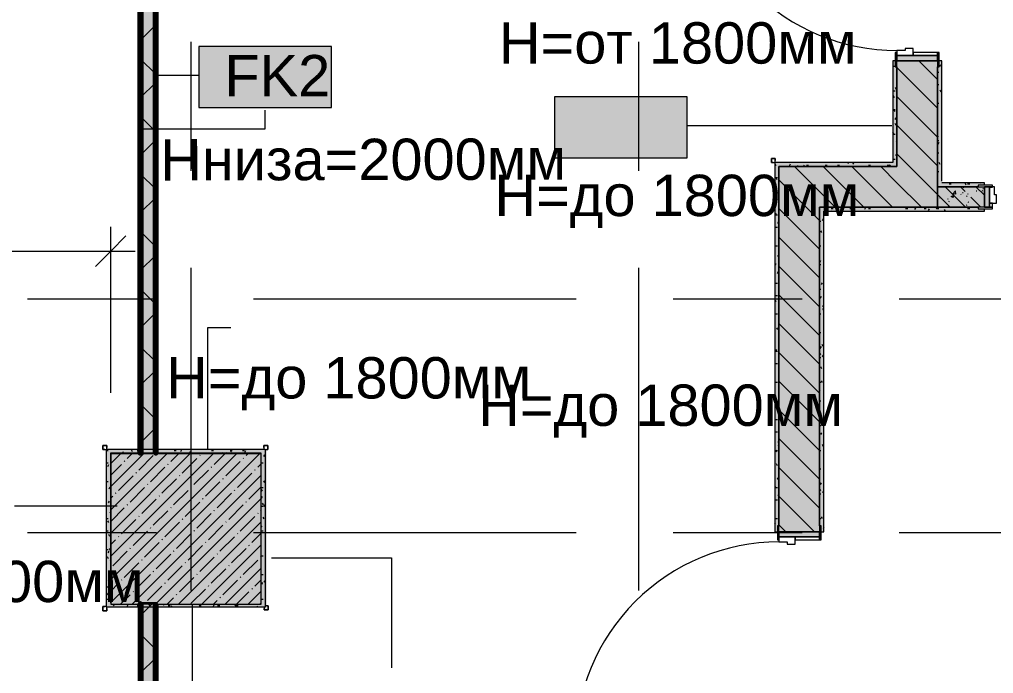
# Model space of a CAD drawing. Header units: millimetres. Extents: x -3817 to 677485, y -22715 to 103890.
# Drawn here: x 53858 to 58648, y 18218 to 21434 of the extents above; entities that cross this region are included whole.
import ezdxf

# ---------------------------------------------------------------- set-up
doc = ezdxf.new("R2010")
doc.units = ezdxf.units.MM
doc.layers.add('PDF _Геометрия', color=7, linetype='Continuous', true_color=0x1d1d1d)
doc.layers.add('PDF _Сплошная заливка', color=7, linetype='Continuous', true_color=0xffffff)
doc.layers.add('PDF _Текст', color=7, linetype='Continuous')
doc.styles.add('PDF GOST-Common', font='arial.ttf')

msp = doc.modelspace()

# ---------------------------------------------------------------- hatches: boundary and pattern name
at = {"layer": 'PDF _Сплошная заливка', "transparency": 33554559}
h = msp.add_hatch(color=256, dxfattribs=at)
h.paths.add_polyline_path([(58393.3, 20631.3), (58393.3, 21231.3), (58381.3, 21231.3), (58381.3, 21201.3), (58373.3, 21201.3), (58373.3, 20631.3)], flags=0)
h.paths.add_polyline_path([(58393.3, 22331.3), (58393.3, 26721.3), (58373.3, 26721.3), (58373.4, 22361.3), (58381.3, 22361.3), (58381.3, 22331.3)], flags=0)
h = msp.add_hatch(color=256, dxfattribs=at)
h.paths.add_polyline_path([(58373.3, 20511.3), (58373.3, 21231.3), (58173.3, 21231.3), (58173.3, 20511.3)], flags=0)
h.paths.add_polyline_path([(58173.3, 22331.3), (58373.3, 22331.3), (58373.3, 22431.3), (58173.3, 22431.3), (58173.3, 22361.3)], flags=0)
h = msp.add_hatch(color=256, dxfattribs=at)
h.paths.add_polyline_path([(58173.3, 20711.3), (58172.1, 21201.3), (58165.3, 21201.3), (58165.3, 21231.3), (58153.3, 21231.3), (58153.3, 20711.3)], flags=0)
h.paths.add_polyline_path([(58165.3, 22331.3), (58165.8, 22361.3), (58173.3, 22361.3), (58173.3, 22411.3), (58153.3, 22411.3), (58153.3, 22331.3)], flags=0)
h = msp.add_hatch(color=256, dxfattribs=at)
h.paths.add_polyline_path([(57593.3, 17731.3), (57593.3, 17785.1), (57585.3, 17785.1), (57585.3, 17815.1), (57573.3, 17815.1), (57573.3, 17731.3)], flags=0)
h.paths.add_polyline_path([(57573.3, 18915.1), (57585.3, 18915.1), (57585.3, 18945.1), (57593.3, 18945.1), (57593.3, 20711.3), (57573.3, 20711.3), (57573.3, 20232.1)], flags=0)
h = msp.add_hatch(color=256, dxfattribs=at)
h.paths.add_polyline_path([(57593.3, 17731.3), (57793.3, 17731.3), (57793.3, 17815.1), (57593.3, 17815.1), (57593.3, 17785.1)], flags=0)
h.paths.add_polyline_path([(57593.3, 18915.1), (57793.3, 18915.1), (57793.3, 20711.3), (57593.3, 20711.3), (57593.3, 18945.1)], flags=0)
for points in [[(57815.1, 20511.3), (58173.3, 20511.3), (58173.3, 20711.3), (57793.3, 20711.3), (57793.3, 20511.3)], [(55047.1, 18565.3), (55066.3, 18565.3), (55066.3, 19321.3), (55046.3, 19321.3), (55047.1, 19271.9)], [(54307.1, 18558.8), (54445.9, 18558.8), (54445.9, 18565.3), (54535.8, 18565.3), (54535.8, 18558.8), (55047.1, 18558.8), (55047.1, 19298.8), (54307.1, 19298.8)]]:
    msp.add_hatch(color=256, dxfattribs=at).paths.add_polyline_path(points)
h = msp.add_hatch(color=256, dxfattribs=at)
h.paths.add_polyline_path([(58373.3, 20611.3), (58573.3, 20611.3), (58573.3, 20619.3), (58603.3, 20619.3), (58603.3, 20631.3), (58373.3, 20631.3)], flags=0)
h.paths.add_polyline_path([(60853.3, 20611.3), (60853.3, 20631.3), (59703.3, 20631.3), (59703.3, 20619.3), (59733.3, 20619.3), (59733.3, 20611.3)], flags=0)
h = msp.add_hatch(color=256, dxfattribs=at)
h.paths.add_polyline_path([(58373.3, 20511.3), (58603.3, 20511.3), (58603.3, 20611.3), (58373.3, 20611.3)], flags=0)
h.paths.add_polyline_path([(60853.3, 20511.3), (60853.3, 20611.3), (59703.3, 20611.3), (59703.3, 20511.3), (59733.3, 20511.3)], flags=0)
h = msp.add_hatch(color=256, dxfattribs=at)
h.paths.add_polyline_path([(58573.3, 20491.3), (58603.3, 20491.3), (58603.3, 20503.3), (58573.3, 20503.3), (58573.3, 20511.3), (57793.3, 20511.3), (57793.3, 20491.3), (58557.3, 20491.3)], flags=0)
h.paths.add_polyline_path([(60973.3, 20491.3), (60973.3, 20511.3), (59733.3, 20511.3), (59733.3, 20503.3), (59703.3, 20503.3), (59703.3, 20491.3), (59733.3, 20491.3)], flags=0)
h = msp.add_hatch(color=256, dxfattribs=at)
h.paths.add_polyline_path([(57813.3, 13811.3), (57813.3, 17815.1), (57801.3, 17815.1), (57801.3, 17785.1), (57793.3, 17785.1), (57793.3, 13811.3)], flags=0)
h.paths.add_polyline_path([(57813.3, 18915.1), (57813.3, 20491.3), (57793.3, 20491.3), (57793.6, 18945.1), (57801.3, 18945.1), (57801.3, 18915.1)], flags=0)
h = msp.add_hatch(color=256, dxfattribs=at)
h.paths.add_polyline_path([(54306.3, 19301.3), (54445.9, 19301.3), (54445.9, 19321.3), (54286.3, 19321.3), (54286.3, 19301.3)], flags=0)
h.paths.add_polyline_path([(55046.3, 19301.3), (55046.3, 19321.3), (54535.8, 19321.3), (54535.8, 19301.3)], flags=0)
h = msp.add_hatch(color=256, dxfattribs=at)
h.paths.add_polyline_path([(55066.3, 18545.3), (55066.3, 18565.3), (55047.1, 18564.5), (55047.1, 18558.8), (54535.8, 18558.8), (54535.8, 18545.3), (55047.1, 18545.3)], flags=0)
h.paths.add_polyline_path([(54306.3, 18545.3), (54445.9, 18545.3), (54445.9, 18558.8), (54307.1, 18558.8), (54306.3, 18565.3)], flags=0)

# ---------------------------------------------------------------- linework, layer by layer
at = {"layer": 'PDF _Геометрия', "color": 96, "lineweight": 70, "true_color": 0x008000}
for points in [[(54453.3, 22411.3), (54453.3, 19301.3), (54452.3, 19301.3), (54452.3, 22411.3)], [(54528.3, 22411.3), (54528.3, 19301.3), (54529.3, 19301.3), (54529.3, 22411.3)], [(54453.3, 14411.3), (54453.3, 18561.3), (54452.3, 18561.3), (54452.3, 14411.3)], [(54528.3, 14411.3), (54528.3, 18555.3), (54529.3, 18555.3), (54529.3, 14411.3)]]:
    msp.add_lwpolyline(points, dxfattribs=at)
at = {"layer": 'PDF _Геометрия', "color": 9, "lineweight": 9, "true_color": 0xc0c0c0}
for points in [[(54453.3, 22411.3), (54453.3, 19301.3), (54528.3, 19301.3), (54528.3, 22411.3)], [(58165.3, 21231.3), (58153.3, 21231.3), (58153.3, 20731.3), (57573.3, 20731.3), (57573.3, 20711.3), (57573.3, 18915.1), (57585.3, 18915.1)], [(58373.3, 21231.3), (58173.3, 21231.3)], [(58393.3, 21231.3), (58381.3, 21231.3)], [(58603.3, 20619.3), (58603.3, 20631.3)], [(58603.3, 20511.3), (58603.3, 20611.3)], [(58603.3, 20491.3), (58603.3, 20503.3)], [(57801.3, 18915.1), (57813.3, 18915.1), (57813.3, 20483.3)], [(55046.3, 19298.8), (55046.3, 19301.3), (54535.8, 19301.3), (54445.9, 19301.3), (54306.3, 19301.3), (54306.3, 18565.3)], [(57593.3, 18915.1), (57793.3, 18915.1)], [(54535.8, 18565.3), (54445.9, 18565.3)], [(54453.3, 14411.3), (54453.3, 18561.3), (54528.3, 18561.3), (54528.3, 14411.3)]]:
    msp.add_lwpolyline(points, dxfattribs=at)
at = {"layer": 'PDF _Геометрия', "color": 7, "lineweight": 9}
for points in [[(54465.8, 22411.3), (54465.8, 19301.3)], [(54515.8, 22411.3), (54515.8, 19301.3)], [(58393.3, 20639.3), (58393.3, 21231.3)], [(54528.8, 21159.5), (54739.7, 21159.5)], [(54452.8, 20896.1), (55066.3, 20896.1), (55066.3, 20987.5)], [(58148.8, 20911.3), (57142, 20911.3)], [(57575.3, 20731.3), (57575.3, 20750.3), (57555.8, 20750.3), (57555.8, 20730.3), (57555.8, 20750.3), (57575.3, 20750.3), (57575.3, 20740.3)], [(57564.3, 20730.3), (57555.8, 20730.3), (57573.3, 20730.3)], [(58603.3, 20631.3), (58393.3, 20631.3)], [(57813.3, 20483.3), (57813.3, 20491.3)], [(57821.3, 20491.3), (58603.3, 20491.3)], [(54307.1, 19598.8), (54307.1, 20294.8), (54307.1, 20414.8)], [(52395, 20294.8), (54427.1, 20294.8)], [(54785.1, 19325.3), (54785.1, 19919.5), (54897.6, 19919.5)], [(54288.3, 19321.3), (54288.3, 19339.3), (54268.8, 19339.3), (54268.8, 19319.3), (54268.8, 19339.3), (54288.3, 19339.3), (54288.3, 19329.2)], [(54278.3, 19319.3), (54268.8, 19319.3), (54286.3, 19319.3)], [(55066.3, 19319.3), (55079.3, 19319.3), (55079.3, 19339.3), (55059.8, 19339.3), (55059.8, 19321.3)], [(55059.8, 19329.3), (55059.8, 19339.3), (55079.3, 19339.3), (55079.3, 19319.3), (55074.2, 19319.3)], [(54535.8, 18558.8), (55047.1, 18558.8), (55047.1, 19298.8), (54307.1, 19298.8), (54307.1, 18558.8), (54445.9, 18558.8)], [(54338.5, 19040.7), (53834.1, 19040.7)], [(55097.3, 18787.6), (55688.2, 18787.6), (55688.2, 18246.3)], [(54286.3, 18547.3), (54268.3, 18547.3), (54268.3, 18527.3), (54287.8, 18527.3), (54287.8, 18545.3)], [(54287.8, 18537.3), (54287.8, 18527.3), (54268.3, 18527.3), (54268.3, 18547.3), (54278.3, 18547.3)], [(54465.8, 18561.3), (54465.8, 14411.3)], [(54515.8, 18561.3), (54515.8, 14411.3)], [(54707, 18560.9), (54707, 18074.3), (55361.7, 18074.3)], [(55061.3, 18545.3), (55061.3, 18531.3), (55080.8, 18531.3), (55080.8, 18551.3), (55080.8, 18531.3), (55061.3, 18531.3), (55061.3, 18537.4)], [(55074.3, 18551.3), (55080.8, 18551.3), (55066.3, 18551.3)]]:
    msp.add_lwpolyline(points, dxfattribs=at)
at = {"layer": 'PDF _Геометрия', "color": 6, "lineweight": 9, "true_color": 0xff1dff}
for points in [[(54453.3, 21331.7), (54465.8, 21344.2), (54515.8, 21394.2), (54528.3, 21406.7)], [(54528.3, 21165.5), (54515.8, 21178), (54465.8, 21228), (54453.3, 21240.5)], [(54453.3, 21048.9), (54465.8, 21061.4), (54515.8, 21111.4), (54528.3, 21123.9)], [(54528.3, 20882.6), (54515.8, 20895.1), (54465.8, 20945.1), (54453.3, 20957.6)], [(54453.3, 20766), (54465.8, 20778.5), (54515.8, 20828.5), (54528.3, 20841)], [(54528.3, 20599.8), (54515.8, 20612.3), (54465.8, 20662.3), (54453.3, 20674.8)], [(54453.3, 20483.2), (54465.8, 20495.7), (54515.8, 20545.7), (54528.3, 20558.2)], [(54528.3, 20316.9), (54515.8, 20329.4), (54465.8, 20379.4), (54453.3, 20391.9)], [(54453.3, 20200.3), (54465.8, 20212.8), (54515.8, 20262.8), (54528.3, 20275.3)], [(54528.3, 20034.1), (54515.8, 20046.6), (54465.8, 20096.6), (54453.3, 20109.1)], [(54453.3, 19917.5), (54465.8, 19930), (54515.8, 19980), (54528.3, 19992.5)], [(54528.3, 19751.2), (54515.8, 19763.7), (54465.8, 19813.7), (54453.3, 19826.2)], [(54453.3, 19634.6), (54465.8, 19647.1), (54515.8, 19697.1), (54528.3, 19709.6)], [(54528.3, 19468.4), (54515.8, 19480.9), (54465.8, 19530.9), (54453.3, 19543.4)], [(54453.3, 19351.8), (54465.8, 19364.3), (54515.8, 19414.3), (54528.3, 19426.8)], [(54453.3, 18503.3), (54465.8, 18515.8), (54511.3, 18561.3)], [(54528.3, 18337), (54515.8, 18349.5), (54465.8, 18399.5), (54453.3, 18412)], [(54453.3, 18220.4), (54465.8, 18232.9), (54515.8, 18282.9), (54528.3, 18295.4)]]:
    msp.add_lwpolyline(points, dxfattribs=at)
at = {"layer": 'PDF _Геометрия', "color": 253, "lineweight": 9, "true_color": 0xaaaaaa}
for points in [[(54703.3, 20689.8), (54703.3, 21324.8)], [(56903.3, 20689.8), (56903.3, 21324.8)], [(54703.3, 18626), (54703.3, 20213.5)], [(56903.3, 18626), (56903.3, 20213.5)], [(53897.6, 20061.3), (54532.6, 20061.3)], [(55008.8, 20061.3), (56596.3, 20061.3)], [(57072.6, 20061.3), (57707.6, 20061.3)], [(58183.8, 20061.3), (59771.3, 20061.3)], [(53897.6, 18911.3), (54532.6, 18911.3)], [(55008.8, 18911.3), (56596.3, 18911.3)], [(57072.6, 18911.3), (57707.6, 18911.3)], [(58183.8, 18911.3), (59771.3, 18911.3)]]:
    msp.add_lwpolyline(points, dxfattribs=at)
at = {"layer": 'PDF _Геометрия', "color": 7, "lineweight": 9}
for points in [[(55392.8, 21301.3), (54739.7, 21301.3), (54739.7, 21001.3), (55392.8, 21001.3)], [(57142, 21053.2), (56488.9, 21053.2), (56488.9, 20753.2), (57142, 20753.2)], [(58573.3, 20611.3), (58373.3, 20611.3)]]:
    msp.add_lwpolyline(points, close=True, dxfattribs=at)
at = {"layer": 'PDF _Геометрия', "color": 253, "lineweight": 13, "true_color": 0xaaaaaa}
for points in [[(58173.3, 21271.3), (58165.3, 21271.3), (58165.3, 21201.3), (58173.3, 21201.3)], [(58173.3, 21281.3), (58173.3, 21256.3), (58253.3, 21256.3), (58253.3, 21291.3), (58213.3, 21291.3), (58213.3, 21281.3)], [(58174.3, 21271.3), (58173.3, 21271.3), (58173.3, 21256.3), (58174.3, 21256.3)], [(58373.3, 21271.3), (58253.3, 21271.3), (58253.3, 21256.3), (58373.3, 21256.3)], [(58381.3, 21271.3), (58373.3, 21271.3), (58373.3, 21201.3), (58381.3, 21201.3)], [(58373.3, 21256.3), (58173.3, 21256.3), (58173.3, 21231.3), (58373.3, 21231.3)], [(58643.3, 20611.3), (58643.3, 20619.3), (58573.3, 20619.3), (58573.3, 20611.3)], [(58628.3, 20511.3), (58628.3, 20611.3), (58603.3, 20611.3), (58603.3, 20511.3)], [(58653.3, 20611.3), (58628.3, 20611.3), (58628.3, 20531.3), (58663.3, 20531.3), (58663.3, 20571.3), (58653.3, 20571.3)], [(58643.3, 20610.3), (58643.3, 20611.3), (58628.3, 20611.3), (58628.3, 20610.3)], [(58643.3, 20503.3), (58643.3, 20511.3), (58573.3, 20511.3), (58573.3, 20503.3)], [(58643.3, 20511.3), (58643.3, 20531.3), (58628.3, 20531.3), (58628.3, 20511.3)], [(57593.3, 18875.1), (57593.3, 18945.1), (57585.3, 18945.1), (57585.3, 18875.1)], [(57801.3, 18875.1), (57801.3, 18945.1), (57793.3, 18945.1), (57793.3, 18875.1)], [(57793.3, 18890.1), (57793.3, 18915.1), (57593.3, 18915.1), (57593.3, 18890.1)], [(57593.3, 18865.1), (57633.3, 18865.1), (57633.3, 18855.1), (57673.3, 18855.1), (57673.3, 18890.1), (57593.3, 18890.1)], [(57594.3, 18875.1), (57594.3, 18890.1), (57593.3, 18890.1), (57593.3, 18875.1)], [(57793.3, 18875.1), (57793.3, 18890.1), (57673.3, 18890.1), (57673.3, 18875.1)]]:
    msp.add_lwpolyline(points, close=True, dxfattribs=at)
at = {"layer": 'PDF _Геометрия', "color": 253, "lineweight": 9, "true_color": 0x9b9b9b}
for points in [[(58154, 21231.3), (58153.3, 21230.1)], [(58155.3, 21205.2), (58165.3, 21205.2)], [(58373.3, 21174.7), (58378.7, 21174.7)], [(58388.2, 21210.4), (58383.2, 21201.7)], [(58155.3, 21083.3), (58165.3, 21083.3)], [(58171.8, 21091.2), (58166.8, 21099.9)], [(58373.3, 21113.7), (58378.7, 21113.7)], [(58391.2, 21077), (58386.1, 21085.8)], [(58160.7, 21049.5), (58155.7, 21058.3)], [(58156.7, 20992.2), (58153.3, 20986.3)], [(58155.3, 20991.8), (58165.3, 20991.8)], [(58164.8, 20981.5), (58159.7, 20990.2)], [(58373.3, 21022.3), (58378.7, 21022.3)], [(58167.8, 20950.6), (58162.8, 20941.8)], [(58168.8, 20913.5), (58163.8, 20922.2)], [(58157.7, 20871.8), (58153.3, 20879.5)], [(58155.3, 20869.9), (58165.3, 20869.9)], [(58173.3, 20838.1), (58169.9, 20832.2)], [(58377, 20857.7), (58373.3, 20864.2)], [(58373.3, 20839.4), (58378.7, 20839.4)], [(58379, 20828.6), (58374, 20819.9)], [(58155.3, 20748), (58165.3, 20748)], [(58170.8, 20772.9), (58165.8, 20764.1)], [(58373.3, 20778.5), (58378.7, 20778.5)], [(57580, 20714.3), (57574.9, 20723)], [(57616.8, 20711.3), (57616.6, 20711.8)], [(57648.9, 20722.2), (57643.8, 20713.5)], [(57687.2, 20711.3), (57684.6, 20715.9)], [(57716.9, 20718.2), (57713, 20711.3)], [(57728.5, 20717.5), (57738.6, 20717.5)], [(57820, 20717.5), (57830, 20717.5)], [(57863.2, 20711.3), (57862.3, 20712.9)], [(57880.9, 20717.5), (57891, 20717.5)], [(57935.7, 20731.3), (57931.2, 20723.6)], [(57961.8, 20723.5), (57957.2, 20731.3)], [(58033.3, 20717.5), (58043.4, 20717.5)], [(58124.8, 20717.5), (58134.8, 20717.5)], [(58140.3, 20720.1), (58135.3, 20711.3)], [(58385.2, 20721.6), (58380.2, 20730.3)], [(57576.7, 20658.3), (57573.3, 20652.3)], [(57576.1, 20656.5), (57586.2, 20656.5)], [(57584, 20646.2), (57579, 20654.9)], [(58373.3, 20687), (58378.7, 20687)], [(58429.6, 20626.1), (58439.6, 20626.1)], [(58472.6, 20631.3), (58472.5, 20631.3)], [(58514.2, 20620.1), (58509.2, 20628.8)], [(58521, 20626.1), (58531.1, 20626.1)], [(58581.8, 20631.3), (58581, 20630)], [(57583.8, 20548.6), (57578.8, 20539.9)], [(57588.1, 20578.2), (57583.1, 20586.9)], [(57577, 20536.6), (57573.3, 20543)], [(57850.5, 20504.1), (57860.5, 20504.1)], [(57908.7, 20501.8), (57903.7, 20493.1)], [(57941.9, 20504.1), (57952, 20504.1)], [(57947.6, 20504.2), (57943.5, 20511.3)], [(57949.4, 20511.3), (57945.3, 20504.3)], [(58018.4, 20508.9), (58013.4, 20500.2)], [(58033.3, 20504.1), (58043.4, 20504.1)], [(58216.2, 20504.1), (58226.3, 20504.1)], [(58264.1, 20507.8), (58259.1, 20499.1)], [(58261.4, 20509.4), (58260.2, 20511.3)], [(58307.7, 20504.1), (58317.7, 20504.1)], [(58332.2, 20503.7), (58327.1, 20495)], [(58371.1, 20502.3), (58366, 20511)], [(58368.6, 20504.1), (58378.7, 20504.1)], [(58507.1, 20510.5), (58506.6, 20511.3)], [(58521, 20504.1), (58531.1, 20504.1)], [(58547.8, 20511.3), (58546.5, 20509.1)], [(57579.7, 20480.6), (57574.7, 20471.9)], [(57576.1, 20473.7), (57586.2, 20473.7)], [(57810.2, 20453.1), (57805.2, 20444.4)], [(57849.4, 20491.3), (57848.2, 20493.6)], [(58412.6, 20491.3), (58407.7, 20499.9)], [(57576.1, 20412.7), (57586.2, 20412.7)], [(57590.9, 20439), (57585.9, 20430.2)], [(57793.3, 20443.2), (57799.6, 20443.2)], [(57574, 20358.9), (57573.3, 20360.1)], [(57804.5, 20386.4), (57799.4, 20395.1)], [(57576.1, 20321.3), (57586.2, 20321.3)], [(57793.3, 20321.3), (57799.6, 20321.3)], [(57593.3, 20264.5), (57588.3, 20273.1)], [(57578.6, 20234.9), (57573.6, 20226.1)], [(57798, 20249), (57793.3, 20240.8)], [(57793.3, 20229.8), (57799.6, 20229.8)], [(57589.8, 20193.2), (57584.8, 20184.5)], [(57576.1, 20138.4), (57586.2, 20138.4)], [(57805, 20139.3), (57800, 20130.6)], [(57576.1, 20077.4), (57586.2, 20077.4)], [(57793.3, 20107.9), (57799.6, 20107.9)], [(57801, 20071.3), (57795.9, 20062.6)], [(57579.2, 20045.1), (57574.1, 20053.8)], [(57812.1, 20029.7), (57807.1, 20021)], [(57576.1, 19986), (57586.2, 19986)], [(57793.3, 19986), (57799.6, 19986)], [(57813.3, 20005.4), (57808.7, 20013.3)], [(57813.3, 19944.4), (57812.8, 19945.2)], [(57573.5, 19921.1), (57573.3, 19920.8)], [(57587.3, 19909), (57582.3, 19917.7)], [(57793.3, 19894.5), (57799.6, 19894.5)], [(57810.7, 19826.9), (57805.7, 19835.6)], [(57580.5, 19811.4), (57575.5, 19802.7)], [(57576.1, 19803.1), (57586.2, 19803.1)], [(57799.6, 19785.2), (57794.6, 19793.9)], [(57799.9, 19825.6), (57794.8, 19816.9)], [(57811, 19783.9), (57806, 19775.2)], [(57576.1, 19742.1), (57586.2, 19742.1)], [(57793.3, 19772.6), (57799.6, 19772.6)], [(57803.7, 19717.2), (57798.6, 19725.9)], [(57576.1, 19650.7), (57586.2, 19650.7)], [(57793.3, 19650.7), (57799.6, 19650.7)], [(57807.8, 19649.1), (57802.7, 19657.9)], [(57796.6, 19607.5), (57793.3, 19613.3)], [(57579.4, 19565.7), (57574.4, 19557)], [(57793.3, 19559.3), (57799.6, 19559.3)], [(57590.6, 19524.1), (57585.6, 19515.3)], [(57593.3, 19533), (57591.6, 19535.9)], [(57794.7, 19511.8), (57793.3, 19509.3)], [(57576.1, 19467.8), (57586.2, 19467.8)], [(57576.1, 19406.9), (57586.2, 19406.9)], [(57593.3, 19406.8), (57592.6, 19405.7)], [(57793.3, 19437.3), (57799.6, 19437.3)], [(57793.6, 19429.8), (57793.3, 19430.4)], [(57801.8, 19402.1), (57796.7, 19393.4)], [(57593.3, 19350.1), (57588.6, 19358.2)], [(54286.3, 19315.4), (54294.4, 19315.4)], [(54368.5, 19307.8), (54364.8, 19301.3)], [(54414.3, 19308.9), (54409.2, 19317.6)], [(54436.6, 19303.7), (54435.2, 19301.3)], [(54436.7, 19315.4), (54445.9, 19315.4), (54446.8, 19315.4)], [(54453.8, 19301.3), (54450.9, 19306.5)], [(54523.9, 19301.8), (54518.9, 19310.5)], [(54528.1, 19315.4), (54535.8, 19315.4), (54538.2, 19315.4)], [(54619.6, 19315.4), (54629.6, 19315.4)], [(54655.9, 19317.8), (54650.9, 19309.1)], [(54693.1, 19321.3), (54692.5, 19320.3)], [(54700.2, 19301.3), (54696.6, 19307.6)], [(54796.1, 19318.2), (54794.2, 19321.3)], [(54802.5, 19315.4), (54812.5, 19315.4)], [(54860, 19305.6), (54857.6, 19301.3)], [(54876.2, 19301.3), (54874.3, 19304.6)], [(54893.9, 19315.4), (54904, 19315.4)], [(54901.7, 19316.7), (54896.6, 19308)], [(54954.9, 19315.4), (54964.9, 19315.4)], [(54969.7, 19312.7), (54964.7, 19304)], [(57576.1, 19315.4), (57586.2, 19315.4)], [(57582.4, 19307.9), (57577.4, 19316.6)], [(57593.3, 19345.8), (57588.6, 19337.6)], [(57793.3, 19315.4), (57799.6, 19315.4)], [(57812.9, 19335.4), (57807.9, 19344.1)], [(55064.1, 19293.3), (55059.1, 19284.6)], [(54286.3, 19254.5), (54294.4, 19254.5)], [(54296.4, 19243.8), (54291.4, 19235.1)], [(55047.1, 19254.5), (55056.4, 19254.5)], [(57586.5, 19239.9), (57581.5, 19248.6)], [(57793.3, 19224), (57799.6, 19224)], [(54286.3, 19163), (54294.4, 19163)], [(55065.2, 19156.8), (55060.2, 19165.5)], [(57590.6, 19171.8), (57585.6, 19180.5)], [(54303.5, 19134.2), (54298.5, 19125.5)], [(55047.1, 19132.5), (55056.4, 19132.5)], [(55054.1, 19115.2), (55049, 19123.9)], [(57579.5, 19130.2), (57574.4, 19138.9)], [(57576.1, 19132.5), (57586.2, 19132.5)], [(57798.8, 19116), (57793.8, 19124.8)], [(57800.7, 19156.4), (57795.6, 19147.7)], [(57811.8, 19114.8), (57806.8, 19106)], [(54299.4, 19066.1), (54294.4, 19057.4)], [(55051.9, 19089.2), (55047.1, 19080.9)], [(57576.1, 19071.6), (57586.2, 19071.6)], [(57592.5, 19100.6), (57587.5, 19091.9)], [(57793.3, 19102.1), (57799.6, 19102.1)], [(54306.3, 19017), (54305.5, 19015.8)], [(55047.1, 19041.1), (55056.4, 19041.1)], [(55058.1, 19047.1), (55053.1, 19055.8)], [(55063, 19047.6), (55058, 19038.9)], [(54286.3, 18980.1), (54294.4, 18980.1)], [(54298.6, 18960.6), (54293.6, 18969.3)], [(54306.3, 19008.3), (54304.8, 19010.9)], [(55062.2, 18979.1), (55057.2, 18987.8)], [(57576.1, 18980.1), (57586.2, 18980.1)], [(57793.3, 18980.1), (57799.6, 18980.1)], [(57807, 18980), (57801.9, 18988.7)], [(55051.1, 18937.5), (55047.1, 18944.4)], [(57576.5, 18952.5), (57573.3, 18958)], [(57813.3, 18934.4), (57809.8, 18928.3)], [(54286.3, 18919.2), (54294.4, 18919.2)], [(54302.7, 18892.5), (54297.7, 18901.3)], [(55047.1, 18919.2), (55056.4, 18919.2)], [(54286.3, 18827.7), (54294.4, 18827.7)], [(54306.3, 18825.4), (54301.8, 18833.2)], [(54295.6, 18782.9), (54290.6, 18791.6)], [(54298.3, 18820.4), (54293.3, 18811.7)], [(55047.1, 18797.3), (55056.4, 18797.3)], [(54306.3, 18773.2), (54304.4, 18770)], [(55047.1, 18705.8), (55056.4, 18705.8)], [(54288.6, 18673.2), (54286.3, 18677.2)], [(54286.3, 18644.9), (54294.4, 18644.9)], [(55053.8, 18665.8), (55048.7, 18657.1)], [(55066.3, 18667.3), (55062.4, 18674)], [(54292.7, 18605.2), (54287.6, 18613.9)], [(54286.3, 18583.9), (54294.4, 18583.9)], [(54323.3, 18558.8), (54318.6, 18550.7)], [(54391.7, 18555.3), (54386.6, 18546.6)], [(54436.7, 18553.4), (54445.9, 18553.4), (54446.8, 18553.4)], [(54459.2, 18560.5), (54456.4, 18565.3)], [(54500.8, 18549.4), (54495.8, 18558.1)], [(54528.1, 18553.4), (54535.8, 18553.4), (54538.2, 18553.4)], [(54568.9, 18553.5), (54565.8, 18558.8)], [(54589.1, 18553.4), (54599.2, 18553.4)], [(54608.8, 18545.3), (54605.5, 18551)], [(54741.5, 18553.4), (54751.6, 18553.4)], [(54746.6, 18550.5), (54741.7, 18558.8)], [(54773.5, 18546.1), (54773, 18545.3)], [(54815.1, 18557.2), (54810.1, 18548.5)], [(54832.9, 18553.4), (54843, 18553.4)], [(54924.3, 18547.5), (54919.2, 18556.2)], [(54921.6, 18558.8), (54919.7, 18555.6)], [(54924.4, 18553.4), (54934.4, 18553.4)], [(55031.1, 18545.3), (55028.9, 18549.1)], [(55047.1, 18583.9), (55056.4, 18583.9)]]:
    msp.add_lwpolyline(points, dxfattribs=at)
at = {"layer": 'PDF _Геометрия', "lineweight": 9}
for points in [[(58373.3, 21138.8), (58280.7, 21231.3)], [(58373.3, 20997.4), (58173.3, 21197.4)], [(58373.3, 20856), (58173.3, 21056)], [(58373.3, 20714.6), (58173.3, 20914.6)], [(58373.3, 20573.1), (58173.3, 20773.1)], [(57869.4, 20511.3), (57793.3, 20587.5), (57669.4, 20711.3)], [(58010.8, 20511.3), (57810.8, 20711.3)], [(58152.2, 20511.3), (57952.2, 20711.3)], [(58293.6, 20511.3), (58173.3, 20631.7), (58093.6, 20711.3)], [(57793.3, 20446), (57593.3, 20646)], [(57793.3, 20304.6), (57593.3, 20504.6)], [(57793.3, 20163.2), (57593.3, 20363.2)], [(57793.3, 20021.8), (57593.3, 20221.8)], [(57793.3, 19880.4), (57593.3, 20080.4)], [(57793.3, 19738.9), (57593.3, 19938.9)], [(57793.3, 19597.5), (57593.3, 19797.5)], [(57793.3, 19456.1), (57593.3, 19656.1)], [(57793.3, 19314.7), (57593.3, 19514.7)], [(57793.3, 19173.2), (57593.3, 19373.2)], [(54307.1, 19251.3), (54354.6, 19298.8)], [(54307.1, 19137.2), (54468.7, 19298.8)], [(54307.1, 19023.2), (54582.7, 19298.8)], [(54307.1, 18909.1), (54696.8, 19298.8)], [(54307.1, 18795.1), (54810.8, 19298.8)], [(54307.1, 18681), (54924.9, 19298.8)], [(54307.1, 18567), (55038.9, 19298.8)], [(54373.9, 19261.1), (54376.3, 19263.5)], [(54388.1, 19275.3), (54411.6, 19298.8)], [(54445.2, 19218.3), (54516.5, 19289.6)], [(54602, 19261.1), (54639.7, 19298.8)], [(54659, 19204.1), (54730.3, 19275.3)], [(54744.5, 19289.6), (54746.9, 19292)], [(54815.8, 19246.8), (54867.8, 19298.8)], [(54872.9, 19189.8), (54944.1, 19261.1)], [(54958.4, 19275.3), (54960.8, 19277.7)], [(54972.6, 19289.6), (54981.9, 19298.8)], [(54307.1, 19194.3), (54359.6, 19246.8)], [(54502.2, 19161.3), (54573.5, 19232.6)], [(54587.7, 19246.8), (54590.1, 19249.2)], [(54716, 19147), (54787.3, 19218.3)], [(54801.6, 19232.6), (54803.9, 19235)], [(55015.4, 19218.3), (55017.8, 19220.7)], [(55029.7, 19232.6), (55047.1, 19250)], [(57793.3, 19031.8), (57593.3, 19231.8)], [(54345.4, 19118.5), (54416.7, 19189.8)], [(54413, 18558.8), (55047.1, 19192.9)], [(54430.9, 19204.1), (54433.3, 19206.4)], [(54559.2, 19104.3), (54630.5, 19175.6)], [(54644.8, 19189.8), (54647.1, 19192.2)], [(54773.1, 19090), (54844.3, 19161.3)], [(54858.6, 19175.6), (54861, 19177.9)], [(54929.9, 19132.8), (55001.2, 19204.1)], [(54402.4, 19061.5), (54473.7, 19132.8)], [(54487.9, 19147), (54490.3, 19149.4)], [(54616.2, 19047.3), (54687.5, 19118.5)], [(54701.8, 19132.8), (54704.2, 19135.2)], [(54915.6, 19118.5), (54918, 19120.9)], [(54986.9, 19075.8), (55047.1, 19135.9)], [(54307.1, 19080.2), (54316.9, 19090)], [(54331.1, 19104.3), (54333.5, 19106.6)], [(54459.4, 19004.5), (54530.7, 19075.8)], [(54533.5, 18565.3), (55047.1, 19078.9)], [(54545, 19090), (54547.3, 19092.4)], [(54758.8, 19075.8), (54761.2, 19078.1)], [(54830.1, 19033), (54901.4, 19104.3)], [(54972.6, 19061.5), (54975, 19063.9)], [(57768.5, 18915.1), (57593.3, 19090.4)], [(54307.1, 18966.2), (54373.9, 19033)], [(54388.1, 19047.3), (54390.5, 19049.6)], [(54516.5, 18947.5), (54587.7, 19018.7)], [(54602, 19033), (54604.4, 19035.4)], [(54673.3, 18990.2), (54744.5, 19061.5)], [(54815.8, 19018.7), (54818.2, 19021.1)], [(54887.1, 18976), (54958.4, 19047.3)], [(55043.9, 19018.7), (55047.1, 19021.9)], [(54359.6, 18904.7), (54430.9, 18976)], [(54445.2, 18990.2), (54447.5, 18992.6)], [(54659, 18976), (54661.4, 18978.3)], [(54730.3, 18933.2), (54801.6, 19004.5)], [(54944.1, 18918.9), (55015.4, 18990.2)], [(55029.7, 19004.5), (55032, 19006.9)], [(54502.2, 18933.2), (54504.6, 18935.6)], [(54573.5, 18890.4), (54644.8, 18961.7)], [(54641.1, 18558.8), (55047.1, 18964.8)], [(54716, 18918.9), (54718.4, 18921.3)], [(54787.3, 18876.2), (54858.6, 18947.5)], [(54872.9, 18961.7), (54875.2, 18964.1)], [(57627.1, 18915.1), (57593.3, 18949)], [(54307.1, 18852.1), (54331.1, 18876.2)], [(54345.4, 18890.4), (54347.7, 18892.8)], [(54416.7, 18847.7), (54487.9, 18918.9)], [(54559.2, 18876.2), (54561.6, 18878.5)], [(54630.5, 18833.4), (54701.8, 18904.7)], [(54844.3, 18819.2), (54915.6, 18890.4)], [(54929.9, 18904.7), (54932.3, 18907.1)], [(55001.2, 18861.9), (55047.1, 18907.8)], [(54402.4, 18833.4), (54404.8, 18835.8)], [(54473.7, 18790.6), (54545, 18861.9)], [(54687.5, 18776.4), (54758.8, 18847.7)], [(54755.1, 18558.8), (55047.1, 18850.8)], [(54773.1, 18861.9), (54775.4, 18864.3)], [(54901.4, 18762.1), (54972.6, 18833.4)], [(54986.9, 18847.7), (54989.3, 18850)], [(54316.9, 18747.9), (54388.1, 18819.2)], [(54459.4, 18776.4), (54461.8, 18778.8)], [(54530.7, 18733.6), (54602, 18804.9)], [(54616.2, 18819.2), (54618.6, 18821.5)], [(54744.5, 18719.4), (54815.8, 18790.6)], [(54830.1, 18804.9), (54832.5, 18807.3)], [(54958.4, 18705.1), (55029.7, 18776.4)], [(55043.9, 18790.6), (55046.3, 18793)], [(54373.9, 18690.8), (54445.2, 18762.1)], [(54587.7, 18676.6), (54659, 18747.9)], [(54673.3, 18762.1), (54675.6, 18764.5)], [(54801.6, 18662.3), (54872.9, 18733.6)], [(54869.2, 18558.8), (55047.1, 18736.7)], [(54887.1, 18747.9), (54889.5, 18750.2)], [(54430.9, 18633.8), (54502.2, 18705.1)], [(54516.5, 18719.4), (54518.8, 18721.7)], [(54644.8, 18619.6), (54716, 18690.8)], [(54730.3, 18705.1), (54732.7, 18707.5)], [(54944.1, 18690.8), (54946.5, 18693.2)], [(54307.1, 18624), (54345.4, 18662.3)], [(54359.6, 18676.6), (54362, 18679)], [(54487.9, 18576.8), (54559.2, 18648.1)], [(54573.5, 18662.3), (54575.8, 18664.7)], [(54701.8, 18562.5), (54773.1, 18633.8)], [(54787.3, 18648.1), (54789.7, 18650.4)], [(54858.6, 18605.3), (54929.9, 18676.6)], [(55001.2, 18633.8), (55003.5, 18636.2)], [(55015.4, 18648.1), (55047.1, 18679.7)], [(54355.9, 18558.8), (54402.4, 18605.3)], [(54416.7, 18619.6), (54419, 18621.9)], [(54584, 18558.8), (54616.2, 18591.1)], [(54630.5, 18605.3), (54632.9, 18607.7)], [(54844.3, 18591.1), (54846.7, 18593.4)], [(54926.2, 18558.8), (54986.9, 18619.6)], [(54983.2, 18558.8), (55047.1, 18622.7)], [(54812.1, 18558.8), (54830.1, 18576.8)], [(55040.2, 18558.8), (55043.9, 18562.5)]]:
    msp.add_lwpolyline(points, dxfattribs=at)
at = {"layer": 'PDF _Геометрия', "color": 9, "lineweight": 9, "true_color": 0xc0c0c0}
for points in [[(57593.3, 20711.3), (58153.3, 20711.3), (58173.3, 20711.3), (58173.3, 21201.3), (58173.3, 20711.3), (57793.3, 20711.3), (57593.3, 20711.3), (57593.3, 18945.1)], [(57793.3, 18945.1), (57793.3, 20511.3), (58173.3, 20511.3), (58373.3, 20511.3), (58373.3, 21201.3), (58373.3, 20631.3), (58373.3, 20611.3), (58373.3, 20511.3), (58573.3, 20511.3), (57793.3, 20511.3), (57793.3, 20491.3)], [(54445.9, 18545.3), (54306.3, 18545.3), (54286.3, 18545.3), (54286.3, 19301.3), (54286.3, 19321.3), (54445.9, 19321.3), (54535.8, 19321.3), (55046.3, 19321.3), (55066.3, 19321.3), (55066.3, 18565.3), (55066.3, 18545.3), (54535.8, 18545.3)]]:
    msp.add_lwpolyline(points, close=True, dxfattribs=at)
at = {"layer": 'PDF _Геометрия', "color": 252, "lineweight": 9, "true_color": 0x878787}
for points in [[(58405.9, 20611.3), (58408, 20610)], [(58510.6, 20511.3), (58410.6, 20611.3)], [(58425.4, 20610.2), (58426.8, 20611.3)], [(58508.6, 20588.8), (58486.1, 20611.3)], [(58500.1, 20607.8), (58502.9, 20606)], [(58603.3, 20569.6), (58561.5, 20611.3)], [(58595, 20603.7), (58597.9, 20601.9)], [(58433.2, 20513.4), (58373.3, 20573.3)], [(58383.5, 20558.1), (58385.9, 20555.8)], [(58423.2, 20551.1), (58425.9, 20553.1)], [(58449.5, 20558.4), (58440.6, 20564.3), (58453.1, 20569.1)], [(58463.3, 20574.6), (58447.4, 20577.1), (58461.3, 20591.5)], [(58449.5, 20558.3), (58453.1, 20569.1)], [(58450.9, 20577.1), (58454.2, 20577.6)], [(58463.3, 20574.6), (58461.3, 20591.4)], [(58487.2, 20575.9), (58489.6, 20573.6)], [(58495.4, 20583), (58498.7, 20583.4)], [(58515.6, 20564.4), (58518.2, 20566.4)], [(58523.7, 20573.8), (58521.2, 20576.3)], [(58586.1, 20511.3), (58536.3, 20561.2)], [(58562.7, 20591.8), (58566.1, 20592.3)], [(58590.8, 20593.7), (58593.3, 20591.4)], [(58423.6, 20511.3), (58427.9, 20516.5)], [(58427.3, 20541.3), (58430.1, 20539.5)], [(58428.9, 20511.3), (58427.9, 20516.4)], [(58448.6, 20512.8), (58452, 20513.3)], [(58516, 20521.7), (58519.3, 20522.2)], [(58522.2, 20537.2), (58525, 20535.4)]]:
    msp.add_lwpolyline(points, dxfattribs=at)
at = {"layer": 'PDF _Геометрия', "color": 7, "lineweight": 20}
msp.add_lwpolyline([(54382.1, 20369.8), (54307.1, 20294.8), (54232.1, 20219.8)], dxfattribs=at)
at = {"layer": 'PDF _Геометрия', "color": 253, "lineweight": 9, "true_color": 0xaaaaaa}
for centre, start, end in [((58173.3, 22281.3), 179.9999, 270.0001), ((57593.3, 17865.1), 89.9999, 180.0001)]:
    msp.add_arc(centre, 1000, start, end, dxfattribs=at)
at = {"layer": 'PDF _Сплошная заливка', "lineweight": 35, "transparency": 33554559}
for points in [[(54465.8, 19301.3), (54465.8, 22411.3), (54453.3, 19301.3), (54453.3, 22411.3)], [(54515.8, 19301.3), (54515.8, 22411.3), (54465.8, 19301.3), (54465.8, 22411.3)], [(54528.3, 19301.3), (54528.3, 22411.3), (54515.8, 19301.3), (54515.8, 22411.3)], [(58373.3, 21231.3), (58373.3, 21256.3), (58173.3, 21231.3), (58173.3, 21256.3)], [(57573.3, 20711.3), (58153.3, 20711.3), (57573.3, 20731.3), (58153.3, 20731.3)], [(58628.3, 20511.3), (58628.3, 20611.3), (58603.3, 20511.3), (58603.3, 20611.3)], [(54535.8, 19301.3), (54535.8, 19321.3), (54445.9, 19301.3), (54445.9, 19321.3)], [(54306.3, 18545.3), (54306.3, 19301.3), (54286.3, 18545.3), (54286.3, 19301.3)], [(57793.3, 18890.1), (57793.3, 18915.1), (57593.3, 18890.1), (57593.3, 18915.1)], [(54535.8, 18545.3), (54535.8, 18565.3), (54445.9, 18545.3), (54445.9, 18565.3)], [(54465.8, 14411.3), (54465.8, 18561.3), (54453.3, 14411.3), (54453.3, 18561.3)], [(54515.8, 14411.3), (54515.8, 18561.3), (54465.8, 14411.3), (54465.8, 18561.3)], [(54528.3, 14411.3), (54528.3, 18561.3), (54515.8, 14411.3), (54515.8, 18561.3)]]:
    msp.add_solid(points, dxfattribs=at)
at = {"layer": 'PDF _Сплошная заливка', "lineweight": 9, "transparency": 33554559}
for points in [[(55392.8, 21301.3), (54739.7, 21301.3), (55392.8, 21001.3), (54739.7, 21001.3)], [(57142, 21053.2), (56488.9, 21053.2), (57142, 20753.2), (56488.9, 20753.2)]]:
    msp.add_solid(points, dxfattribs=at)
at = {"layer": 'PDF _Сплошная заливка', "color": 1, "lineweight": 35, "transparency": 33554559}
msp.add_solid([(55074.3, 18537.3), (55074.3, 19321.3), (55066.3, 18537.3), (55066.3, 19321.3)], dxfattribs=at)

# ---------------------------------------------------------------- texts
at = {"layer": 'PDF _Текст', "color": 250, "true_color": 0x3c3c3c, "char_height": 203.2, "attachment_point": 4, "style": 'PDF GOST-Common'}
for s, insert in [('Н=от 1800мм', (56215.9, 21317.3)), ('Н=до 1800мм', (56193.8, 20539.6)), ('Н=до 1800мм', (54579.8, 19642.8)), ('Н=до 1800мм', (56113.8, 19508.2)), ('Н=от 1800мм', (52709.7, 18669.6))]:
    msp.add_mtext(s, dxfattribs=dict(at, insert=insert))
at = {"layer": 'PDF _Текст', "insert": (54866.1, 21157.9), "char_height": 203.2, "attachment_point": 4, "style": 'PDF GOST-Common'}
msp.add_mtext('FK2', dxfattribs=at)
at = {"layer": 'PDF _Текст', "color": 250, "true_color": 0x3c3c3c, "insert": (54550.5, 20742.4), "char_height": 203.2, "attachment_point": 4, "rotation": 0.1241, "style": 'PDF GOST-Common'}
msp.add_mtext('Нниза=2000мм', dxfattribs=at)

doc.saveas('drawing.dxf')
